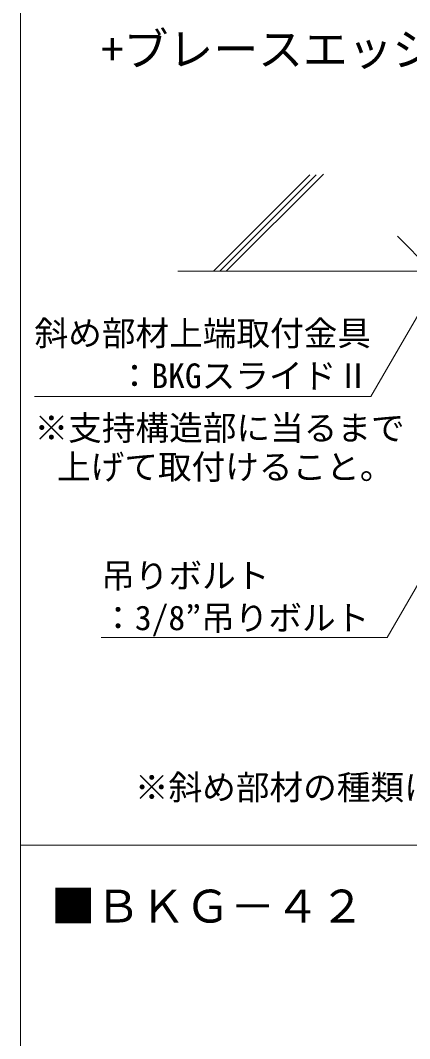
# Model space of a CAD drawing. Units: millimetres on the paper, enlarged 40 times, with parts at other scales. Extents: x -7800 to 7800, y -5578 to 5485.
# Drawn here: x -1968 to -1274, y -1889 to -72 of the extents above; entities that cross this region are included whole.
import ezdxf
from ezdxf.enums import TextEntityAlignment as Align

# ---------------------------------------------------------------- set-up
doc = ezdxf.new("R2010")
doc.units = ezdxf.units.MM
doc.header["$LTSCALE"] = 40
doc.linetypes.add('CHAIN1', pattern=[8, 5, -1, 1, -1])
doc.linetypes.add('DASHED1', pattern=[1.8, 1.2, -0.6])
for name, color, linetype, lineweight in [('3-0_中心線', 4, 'CHAIN1', 9), ('3-6_文字', 7, 'Continuous', 18), ('3-9_躯体', 4, 'DASHED1', 9), ('F-2_太線１', 3, 'Continuous', 18)]:
    doc.layers.add(name, color=color, linetype=linetype, lineweight=lineweight)
doc.styles.add('ＭＳ ゴシック', font='')
doc.styles.get('ＭＳ ゴシック').set_extended_font_data('MS Gothic')

msp = doc.modelspace()

# ---------------------------------------------------------------- linework, layer by layer
at = {"layer": '3-0_中心線'}
msp.add_line((-1011.51, -741.62), (-1295.88, -457.25), dxfattribs=at)
at = {"layer": '3-6_文字'}
for p, q in [((-1214.01, -519.87), (-1342.88, -743.08)), ((-1342.88, -743.08), (-1942.88, -743.08)), ((-1214.01, -1000.14), (-1314.01, -1173.34)), ((-1314.01, -1173.34), (-1824.01, -1173.34))]:
    msp.add_line(p, q, dxfattribs=at)
at = {"layer": '3-9_躯体', "linetype": 'Continuous'}
for p, q in [((-1452.22, -348.14), (-1623.95, -519.87)), ((-1440.58, -347.83), (-1612.63, -519.87)), ((-1427.87, -346.42), (-1601.32, -519.87)), ((-334.08, -519.87), (-1687.47, -519.87))]:
    msp.add_line(p, q, dxfattribs=at)
at = {"layer": 'F-2_太線１'}
msp.add_line((-1968.18, -1543.76), (-78.18, -1543.76), dxfattribs=at)
msp.add_lwpolyline([(-1968.18, 1696.25), (-1968.18, -4783.77), (-78.18, -4783.77)], dxfattribs=at)

# ---------------------------------------------------------------- texts
at = {"layer": '3-6_文字', "color": 3, "style": 'ＭＳ ゴシック'}
for s, p in [('+ブレースエッジボルト', (-1824.03, -170.7)), ('■ＢＫＧ－４２', (-1914.05, -1699.33))]:
    msp.add_text(s, height=58.65, dxfattribs=at).set_placement(p, align=Align.BOTTOM_LEFT)
at = {"layer": '3-6_文字', "style": 'ＭＳ ゴシック'}
for s, p in [('斜め部材上端取付金具', (-1942.88, -665.72)), ('：BKGスライドⅡ', (-1794.64, -741.49)), ('※支持構造部に当るまで', (-1942.88, -834.58)), ('上げて取付けること。', (-1902.88, -904.03)), ('吊りボルト', (-1824.01, -1098.09)), ('：3/8”吊りボルト', (-1824.01, -1173.34)), ('※斜め部材の種類により、ビスの固定位置が異なります', (-1763.94, -1475.78))]:
    msp.add_text(s, height=43.99, dxfattribs=at).set_placement(p, align=Align.BOTTOM_LEFT)

doc.saveas('drawing.dxf')
